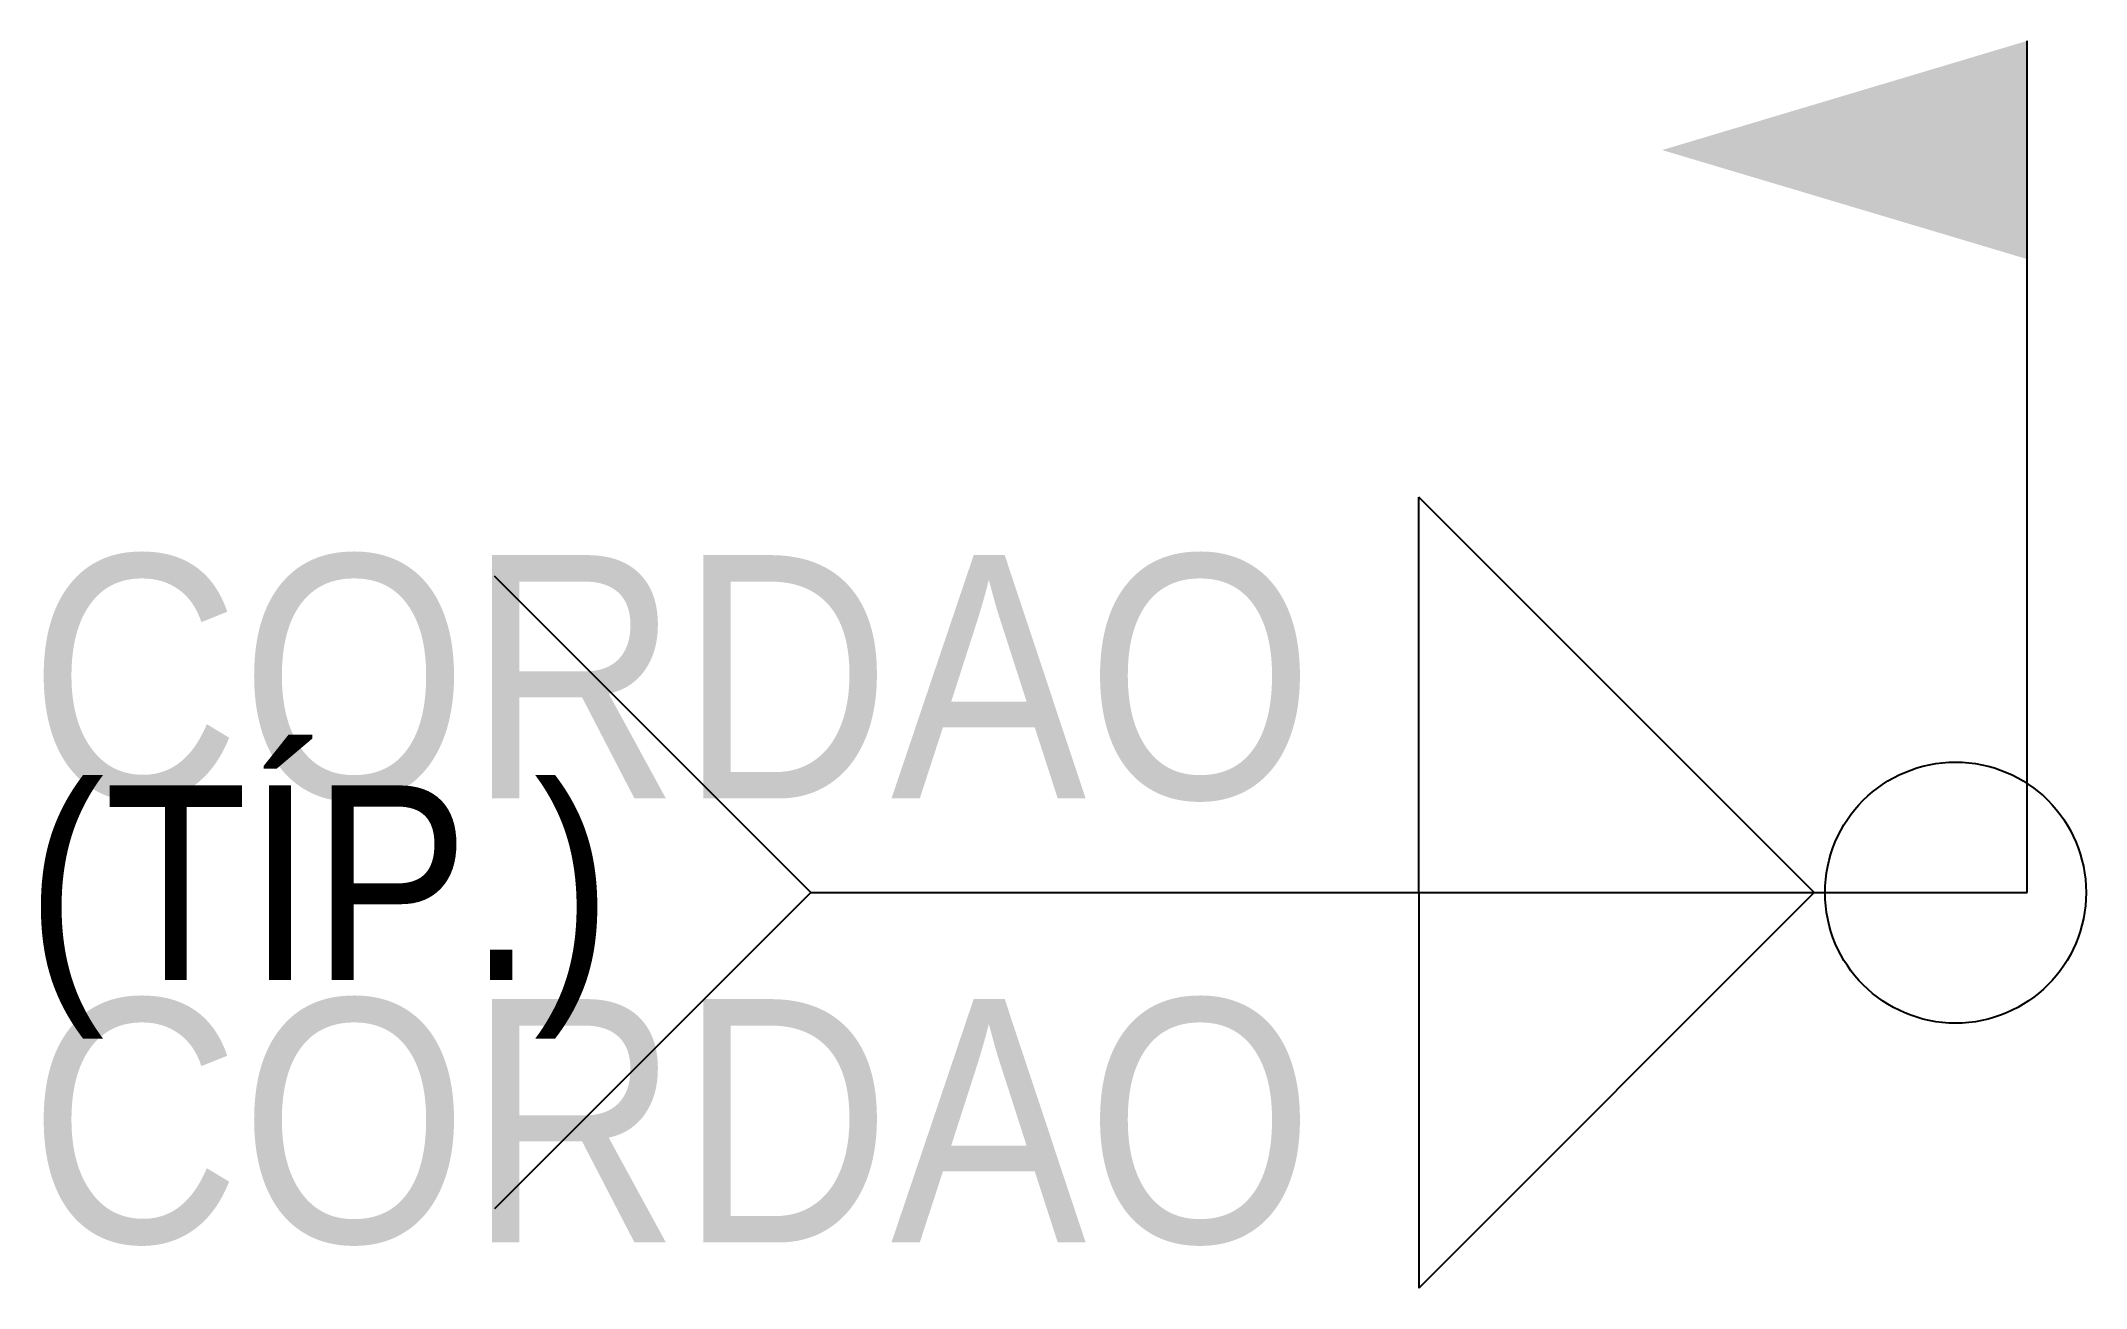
# Model space of a CAD drawing. Extents: x -16.3 to 0.5, y -3.2 to 7.
import ezdxf
from ezdxf.enums import TextEntityAlignment as Align

# ---------------------------------------------------------------- set-up
doc = ezdxf.new("R2010")
doc.units = 0
doc.header["$LTSCALE"] = 7
doc.header["$MEASUREMENT"] = 0
doc.layers.get('0').update_dxf_attribs({"linetype": 'CONTINUOUS'})
for name, color, linetype in [('COTAS', 11, 'CONTINUOUS'), ('EME-SOLDAS', 11, 'CONTINUOUS'), ('SOLDAS', 11, 'CONTINUOUS')]:
    doc.layers.add(name, color=color, linetype=linetype)
doc.styles.add('REGUA', font='IC-Romans.shx', dxfattribs={"width": 0.9})

# ---------------------------------------------------------------- blocks, each defined once
blk = doc.blocks.new('Solda 0 (obra)')
at = {"layer": 'EME-SOLDAS', "color": 1}
blk.add_line((0, 0), (0, 7), dxfattribs=at)
blk.add_solid([(0, 5.207), (0, 7), (3, 6.103)], dxfattribs=at)

msp = doc.modelspace()

# ---------------------------------------------------------------- linework, layer by layer
at = {"layer": 'EME-SOLDAS', "color": 1, "linetype": 'Continuous'}
for p, q in [((-5, 0), (-5, 3.25)), ((-1.75, 0), (-5, 3.25)), ((-10, 0), (0, 0)), ((-5, 0), (-5, -3.25)), ((-1.75, 0), (-5, -3.25))]:
    msp.add_line(p, q, dxfattribs=at)
at = {"layer": 'EME-SOLDAS', "color": 1}
msp.add_circle((-0.588, 0), 1.073, dxfattribs=at)
at = {"layer": 'SOLDAS', "color": 1, "linetype": 'Continuous'}
for q in [(-12.6, 2.6), (-12.6, 2.6), (-12.6, -2.6)]:
    msp.add_line((-10, 0), q, dxfattribs=at)

# ---------------------------------------------------------------- block references
at = {"xscale": -1}
msp.add_blockref('Solda 0 (obra)', (0, 0), dxfattribs=at)

# ---------------------------------------------------------------- texts
at = {"layer": 'COTAS', "color": 2, "insert": (-11.635, -1.2), "char_height": 1.6, "attachment_point": 9, "style": 'REGUA'}
msp.add_mtext('(TÍP.)', dxfattribs=at)
msp.add_mtext('(TÍP.)', dxfattribs=at)
at = {"layer": 'EME-SOLDAS', "color": 2, "style": 'REGUA', "width": 0.9}
for p in [(-5.863, 0.174), (-5.863, -3.475)]:
    msp.add_attdef('CORDAO', text='CORDAO', height=2, dxfattribs=at).set_placement(p, align=Align.BOTTOM_RIGHT)

doc.saveas('drawing.dxf')
